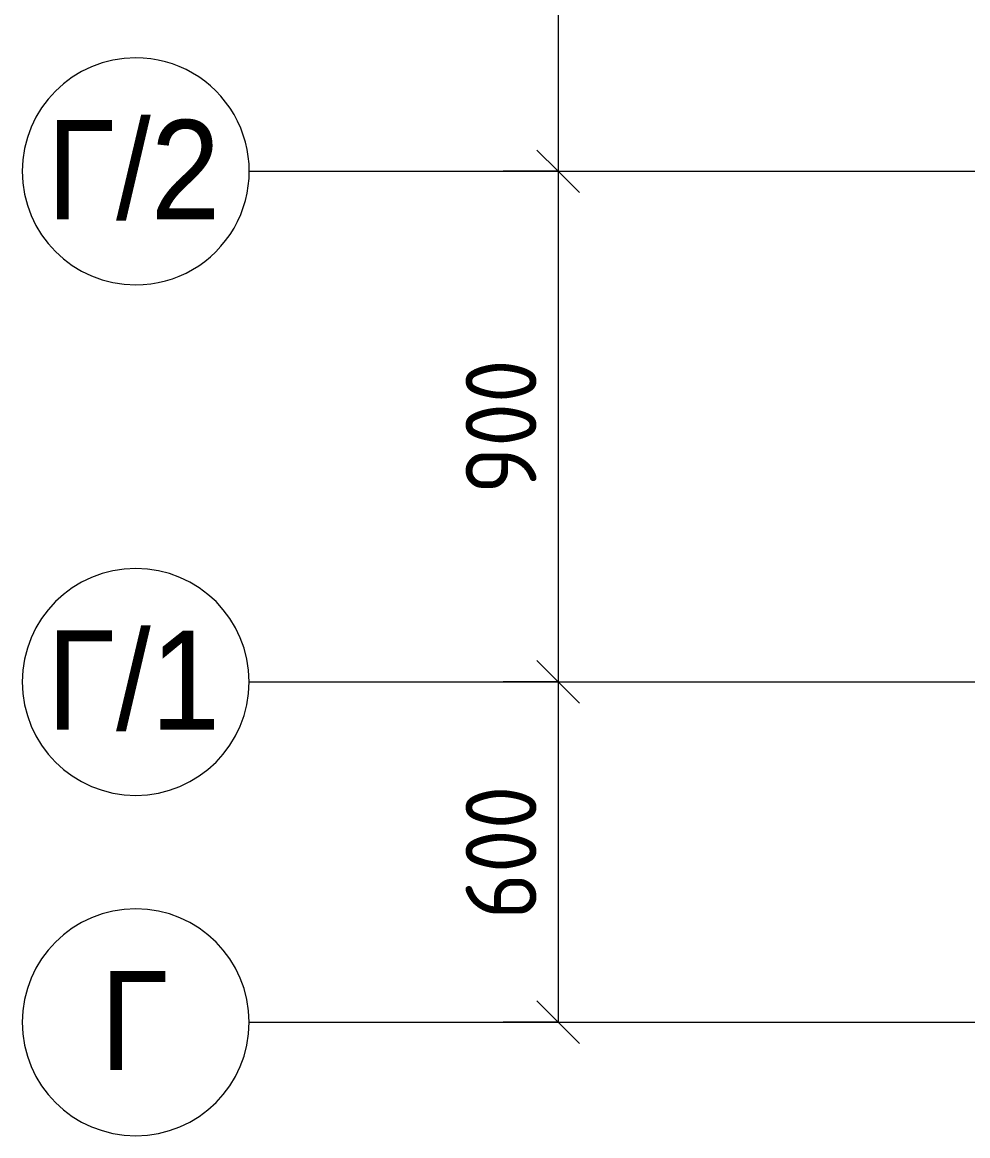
# Model space of a CAD drawing. Header units: millimetres. Extents: x 3991 to 282775, y -8553 to 29560.
# Drawn here: x 88023 to 89689, y 10300 to 12263 of the extents above; entities that cross this region are included whole.
import ezdxf

# ---------------------------------------------------------------- set-up
doc = ezdxf.new("R2010")
doc.units = ezdxf.units.MM
doc.linetypes.add('Осевая', pattern=[1587.5, 317.5, -238.125, 793.75, -238.125])
for name, color, linetype, lineweight in [('A-ANNO-DIMS', 7, 'Continuous', 9), ('A-ANNO-DIMS-50', 7, 'Continuous', 9), ('Оси', 7, 'Continuous', 9), ('Оси-1', 7, 'Continuous', 20), ('Оси-2', 7, 'Осевая', 9)]:
    doc.layers.add(name, color=color, linetype=linetype, lineweight=lineweight)
doc.styles.add('Arial', font='arial.ttf', dxfattribs={"width": 0.9, "height": 175})
doc.styles.add('ISOCPEUR', font='isocpeur.ttf', dxfattribs={"width": 0.9, "height": 125})
doc.dimstyles.new('ISO-2_5_0_9К_БОЛЬШОЙ', dxfattribs={"dimscale": 304.8, "dimtxt": 124.497647, "dimasz": 0.246063, "dimexe": 0.19685, "dimexo": 0.492126, "dimgap": 0, "dimtad": 1, "dimdec": 0, "dimrnd": 10, "dimzin": 0, "dimdsep": 46, "dimtxsty": 'ISOCPEUR', "dimblk1": 'OBLIQUE', "dimblk2": 'OBLIQUE', "dimsah": 1, "dimcen": 0.09, "dimdle": 0.19685, "dimazin": 0, "dimtfac": 1, "dimtdec": 4, "dimtix": 1, "dimtmove": 0, "dimatfit": 3, "dimfxl": 1, "dimtvp": 1, "dimtolj": 1, "dimtzin": 0, "dimarcsym": 2})

# ---------------------------------------------------------------- blocks, each defined once
blk = doc.blocks.new('Ось сетки - D8-29747960-Фрагмент 1_7')
at = {"layer": 'Оси-1'}
for start, end in [(360, 180), (180, 360)]:
    blk.add_arc((0, 0), 4, start, end, dxfattribs=at)
blk = doc.blocks.new('DIMBLOCK77-Фрагмент 1_7')
at = {"layer": 'A-ANNO-DIMS-50', "lineweight": 20}
for p, q in [((88967.7, 13400), (88930.2, 13437.5)), ((88967.7, 13400), (89005.2, 13362.5)), ((88967.7, 12000), (88930.2, 12037.5)), ((88967.7, 12000), (89005.2, 11962.5))]:
    blk.add_line(p, q, dxfattribs=at)
at = {"layer": 'A-ANNO-DIMS-50'}
for p, q in [((88870.7, 13400), (89027.7, 13400)), ((88967.7, 13400), (88870.7, 13400)), ((88967.7, 13400), (88967.7, 12000)), ((88870.7, 12000), (89027.7, 12000)), ((88967.7, 12000), (88870.7, 12000))]:
    blk.add_line(p, q, dxfattribs=at)
at = {"layer": 'A-ANNO-DIMS-50', "color": 0, "insert": (88804.4, 12546.8), "char_height": 125, "width": 367.747, "attachment_point": 1, "rotation": 90, "line_spacing_factor": 1.149209, "style": 'ISOCPEUR'}
blk.add_mtext('1400', dxfattribs=at)
blk = doc.blocks.new('_Oblique')
at = {"color": 0, "linetype": 'ByBlock', "lineweight": -2}
blk.add_line((-0.5, -0.5), (0.5, 0.5), dxfattribs=at)
blk = doc.blocks.new('DIMBLOCK78-Фрагмент 1_7')
at = {"layer": 'A-ANNO-DIMS-50', "lineweight": 20}
for p, q in [((88967.7, 12000), (88930.2, 12037.5)), ((88967.7, 12000), (89005.2, 11962.5)), ((88967.7, 11100), (88930.2, 11137.5)), ((88967.7, 11100), (89005.2, 11062.5))]:
    blk.add_line(p, q, dxfattribs=at)
at = {"layer": 'A-ANNO-DIMS-50'}
for p, q in [((88870.7, 12000), (89027.7, 12000)), ((88967.7, 12000), (88870.7, 12000)), ((88967.7, 12000), (88967.7, 11100)), ((88870.7, 11100), (89027.7, 11100)), ((88967.7, 11100), (88870.7, 11100))]:
    blk.add_line(p, q, dxfattribs=at)
at = {"layer": 'A-ANNO-DIMS-50', "color": 0, "insert": (88804.4, 11431.5), "char_height": 125, "width": 284.429, "attachment_point": 1, "rotation": 90, "line_spacing_factor": 1.149209, "style": 'ISOCPEUR'}
blk.add_mtext('900', dxfattribs=at)
blk = doc.blocks.new('DIMBLOCK79-Фрагмент 1_7')
at = {"layer": 'A-ANNO-DIMS-50', "lineweight": 20}
for p, q in [((88967.7, 11100), (88930.2, 11137.5)), ((88967.7, 11100), (89005.2, 11062.5)), ((88967.7, 10500), (88930.2, 10537.5)), ((88967.7, 10500), (89005.2, 10462.5))]:
    blk.add_line(p, q, dxfattribs=at)
at = {"layer": 'A-ANNO-DIMS-50'}
for p, q in [((88870.7, 11100), (89027.7, 11100)), ((88967.7, 11100), (88870.7, 11100)), ((88967.7, 11100), (88967.7, 10500)), ((88870.7, 10500), (89027.7, 10500)), ((88967.7, 10500), (88870.7, 10500))]:
    blk.add_line(p, q, dxfattribs=at)
at = {"layer": 'A-ANNO-DIMS-50', "color": 0, "insert": (88804.4, 10681.5), "char_height": 125, "width": 284.429, "attachment_point": 1, "rotation": 90, "line_spacing_factor": 1.149209, "style": 'ISOCPEUR'}
blk.add_mtext('600', dxfattribs=at)

msp = doc.modelspace()

# ---------------------------------------------------------------- linework, layer by layer
at = {"layer": 'Оси'}
for p, q in [((88423.2, 12000), (89673.2, 12000)), ((88423.2, 11100), (89673.2, 11100)), ((88423.2, 10500), (92194.3, 10500))]:
    msp.add_line(p, q, dxfattribs=at)
at = {"layer": 'Оси-2'}
for p, q in [((89673.2, 12000), (94766.1, 12000)), ((89673.2, 11100), (94766.1, 11100))]:
    msp.add_line(p, q, dxfattribs=at)

# ---------------------------------------------------------------- block references
at = {"layer": 'Оси-1', "xscale": 49.99999999999998, "yscale": 49.99999999999998, "zscale": 49.99999999999998}
for p, rotation in [((88223.2, 12000), 269.9999999999995), ((88223.2, 11100), 269.9999999999994), ((88223.2, 10500), 269.9999999999994)]:
    msp.add_blockref('Ось сетки - D8-29747960-Фрагмент 1_7', p, dxfattribs=dict(at, rotation=rotation))

# ---------------------------------------------------------------- texts
at = {"layer": 'Оси', "char_height": 175, "attachment_point": 1, "style": 'Arial'}
for s, insert, width in [('\\fArial|b0|i0|c204|p34|;\\W.9;Г', (88066.5, 12090.5), 147.911), ('/2', (88188.5, 12090.5), 227.278), ('\\fArial|b0|i0|c204|p34|;\\W.9;Г', (88066.5, 11190.5), 147.911), ('/1', (88188.5, 11190.5), 227.278), ('\\fArial|b0|i0|c204|p34|;\\W.9;Г', (88160.3, 10590.5), 147.911)]:
    msp.add_mtext(s, dxfattribs=dict(at, insert=insert, width=width))

# ---------------------------------------------------------------- dimensions: what is measured, and where the dimension line sits
at = {"layer": 'A-ANNO-DIMS'}
for base, p1, p2, override, picture, middle in [((88967.7, 12000), (89020.7, 13400), (89020.7, 12000), {"dimpost": '<>', "dimfxl": 1399.999995}, 'DIMBLOCK77-Фрагмент 1_7', (88905.2, 12700)), ((88967.7, 11100), (89020.7, 12000), (89020.7, 11100), {"dimpost": '<>', "dimfxl": 900}, 'DIMBLOCK78-Фрагмент 1_7', (88905.2, 11550)), ((88967.7, 10500), (89020.7, 11100), (89020.7, 10500), {"dimpost": '<>', "dimfxl": 600}, 'DIMBLOCK79-Фрагмент 1_7', (88905.2, 10800))]:
    dim = msp.add_linear_dim(base=base, p1=p1, p2=p2, angle=90, dimstyle='ISO-2_5_0_9К_БОЛЬШОЙ', override=override, dxfattribs=at)
    dim.commit()
    dim.dimension.update_dxf_attribs({"geometry": picture, "text_midpoint": middle})

doc.saveas('drawing.dxf')
